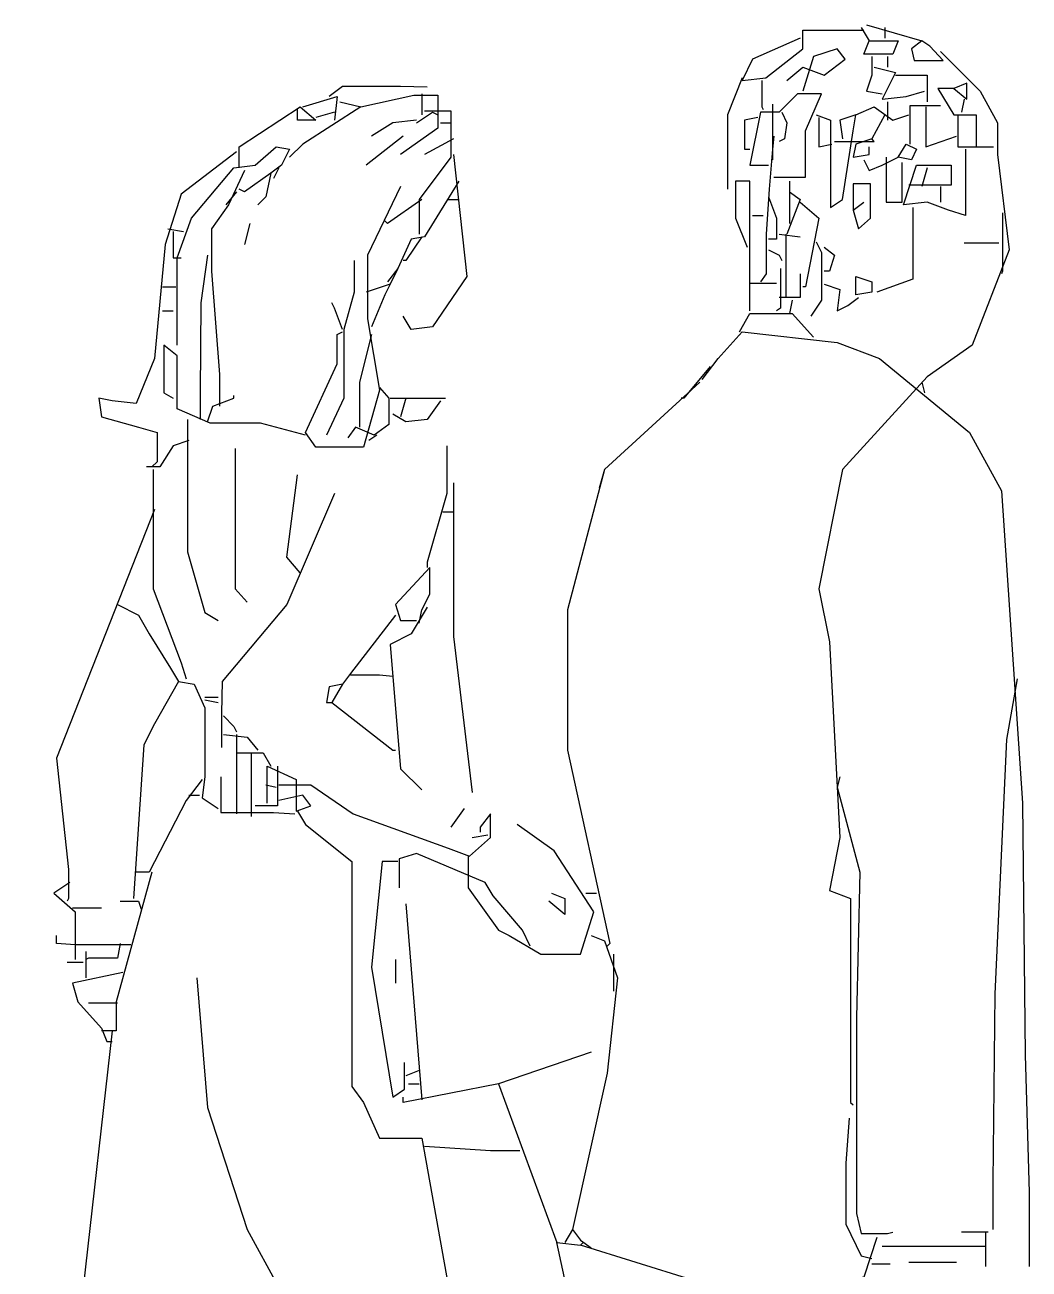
# Model space of a CAD drawing. Header units: millimetres. Extents: x 235.1 to 282.7, y 315.1 to 404.4.
# Drawn here: x 235.28 to 273.23, y 357.35 to 404.35 of the extents above; entities that cross this region are included whole.
import ezdxf

# ---------------------------------------------------------------- set-up
doc = ezdxf.new("R2010")
doc.units = ezdxf.units.MM
doc.layers.add('Standard', color=7, linetype='Continuous')

msp = doc.modelspace()

# ---------------------------------------------------------------- linework, layer by layer
at = {"layer": 'Standard', "linetype": 'Continuous'}
for points in [[(266.88, 404.253), (267.18, 403.753), (268.28, 403.753), (268.08, 403.253), (266.98, 403.253), (267.18, 403.753)], [(266.88, 404.253), (267.18, 403.753), (268.28, 403.753), (268.08, 403.253), (266.98, 403.253), (267.18, 403.753)], [(267.08, 404.353), (269.18, 403.753)], [(267.78, 404.253), (267.78, 403.853)], [(267.78, 404.253), (267.78, 403.853)], [(267.78, 404.253), (267.78, 403.853)], [(267.78, 404.253), (267.78, 403.853)], [(267.78, 404.253), (267.78, 403.853)], [(267.78, 404.253), (267.78, 403.853)], [(264.58, 403.853), (262.78, 403.053), (262.38, 402.253), (263.28, 402.353), (264.68, 403.453), (264.68, 404.153), (266.98, 404.153)], [(264.58, 403.853), (262.78, 403.053), (262.38, 402.253), (263.28, 402.353), (264.68, 403.453), (264.68, 404.153), (266.98, 404.153)], [(269.18, 403.753), (268.78, 403.453), (268.88, 403.003), (269.98, 403.003), (269.48, 403.553), (269.18, 403.753)], [(269.18, 403.753), (268.78, 403.453), (268.88, 403.003), (269.98, 403.003), (269.48, 403.553), (269.18, 403.753)], [(269.18, 403.753), (268.78, 403.453), (268.88, 403.003), (269.98, 403.003), (269.48, 403.553), (269.18, 403.753)], [(269.18, 403.753), (268.78, 403.453), (268.88, 403.003), (269.98, 403.003), (269.48, 403.553), (269.18, 403.753)], [(264.08, 402.253), (264.68, 402.753), (265.48, 402.453), (266.28, 403.053), (265.98, 403.453), (265.08, 403.153), (264.68, 401.853)], [(264.08, 402.253), (264.68, 402.753), (265.48, 402.453), (266.28, 403.053), (265.98, 403.453), (265.08, 403.153), (264.68, 401.853)], [(269.88, 403.353), (271.38, 401.853), (272.03, 400.653), (272.03, 399.453), (272.48, 395.853), (271.08, 392.253), (269.38, 391.053), (266.18, 387.553), (265.28, 383.053), (265.68, 381.053), (266.08, 373.653), (265.68, 371.653), (266.48, 371.353), (266.48, 368.053), (266.48, 363.653), (266.58, 363.553)], [(269.88, 403.353), (271.38, 401.853), (272.03, 400.653), (272.03, 399.453), (272.48, 395.853), (271.08, 392.253), (269.38, 391.053), (266.18, 387.553), (265.28, 383.053), (265.68, 381.053), (266.08, 373.653), (265.68, 371.653), (266.48, 371.353), (266.48, 368.053), (266.48, 363.653), (266.58, 363.553)], [(269.88, 403.353), (271.38, 401.853), (272.03, 400.653), (272.03, 399.453), (272.48, 395.853), (271.08, 392.253), (269.38, 391.053), (266.18, 387.553), (265.28, 383.053), (265.68, 381.053), (266.08, 373.653), (265.68, 371.653), (266.48, 371.353), (266.48, 368.053), (266.48, 363.653), (266.58, 363.553)], [(269.88, 403.353), (271.38, 401.853), (272.03, 400.653), (272.03, 399.453), (272.48, 395.853), (271.08, 392.253), (269.38, 391.053), (266.18, 387.553), (265.28, 383.053), (265.68, 381.053), (266.08, 373.653), (265.68, 371.653), (266.48, 371.353), (266.48, 368.053), (266.48, 363.653), (266.58, 363.553)], [(269.88, 403.353), (271.38, 401.853), (272.03, 400.653), (272.03, 399.453), (272.48, 395.853), (271.08, 392.253), (269.38, 391.053), (266.18, 387.553), (265.28, 383.053), (265.68, 381.053), (266.08, 373.653), (265.68, 371.653), (266.48, 371.353), (266.48, 368.053), (266.48, 363.653), (266.58, 363.553)], [(269.88, 403.353), (271.38, 401.853), (272.03, 400.653), (272.03, 399.453), (272.48, 395.853), (271.08, 392.253), (269.38, 391.053), (266.18, 387.553), (265.28, 383.053), (265.68, 381.053), (266.08, 373.653), (265.68, 371.653), (266.48, 371.353), (266.48, 368.053), (266.48, 363.653), (266.58, 363.553)], [(269.88, 403.353), (271.38, 401.853), (272.03, 400.653), (272.03, 399.453), (272.48, 395.853), (271.08, 392.253), (269.38, 391.053), (266.18, 387.553), (265.28, 383.053), (265.68, 381.053), (266.08, 373.653), (265.68, 371.653), (266.48, 371.353), (266.48, 368.053), (266.48, 363.653), (266.58, 363.553)], [(269.88, 403.353), (271.38, 401.853), (272.03, 400.653), (272.03, 399.453), (272.48, 395.853), (271.08, 392.253), (269.38, 391.053), (266.18, 387.553), (265.28, 383.053), (265.68, 381.053), (266.08, 373.653), (265.68, 371.653), (266.48, 371.353), (266.48, 368.053), (266.48, 363.653), (266.58, 363.553)], [(267.28, 403.153), (267.28, 402.453), (267.08, 401.853), (267.68, 401.753)], [(267.28, 403.153), (267.28, 402.453), (267.08, 401.853), (267.68, 401.753)], [(267.28, 403.153), (267.28, 402.453), (267.08, 401.853), (267.68, 401.753)], [(267.88, 403.153), (267.88, 402.753)], [(267.88, 403.153), (267.88, 402.753)], [(267.88, 403.153), (267.88, 402.753)], [(262.38, 402.353), (261.83, 400.953), (261.83, 398.153)], [(262.38, 402.353), (261.83, 400.953), (261.83, 398.153)], [(262.38, 402.353), (261.83, 400.953), (261.83, 398.153)], [(267.38, 402.753), (268.18, 402.553), (267.68, 401.553), (268.58, 401.653), (269.28, 401.853)], [(268.18, 402.453), (269.38, 402.453), (269.38, 401.453)], [(268.18, 402.453), (269.38, 402.453), (269.38, 401.453)], [(268.18, 402.453), (269.38, 402.453), (269.38, 401.453)], [(250.48, 402.003), (249.48, 402.028), (247.28, 402.028), (246.78, 401.653)], [(250.48, 402.003), (249.48, 402.028), (247.28, 402.028), (246.78, 401.653)], [(250.48, 402.003), (249.48, 402.028), (247.28, 402.028), (246.78, 401.653)], [(250.48, 402.003), (249.48, 402.028), (247.28, 402.028), (246.78, 401.653)], [(250.48, 402.003), (249.48, 402.028), (247.28, 402.028), (246.78, 401.653)], [(250.48, 402.003), (249.48, 402.028), (247.28, 402.028), (246.78, 401.653)], [(263.13, 402.253), (263.13, 401.253), (263.18, 401.153)], [(263.13, 402.253), (263.13, 401.253), (263.18, 401.153)], [(263.13, 402.253), (263.13, 401.253), (263.18, 401.153)], [(263.13, 402.253), (263.13, 401.253), (263.18, 401.153)], [(270.38, 401.953), (269.78, 401.953), (270.38, 400.953), (271.23, 400.953), (271.23, 399.753)], [(270.38, 401.953), (270.88, 401.553), (270.88, 402.153), (270.38, 401.953)], [(247.18, 401.453), (247.98, 401.253), (245.78, 399.853), (245.28, 399.353)], [(245.78, 401.253), (247.08, 401.653), (246.98, 400.753)], [(247.98, 401.253), (249.98, 401.703), (250.88, 401.703), (250.88, 400.453), (249.48, 399.453)], [(247.98, 401.253), (249.98, 401.703), (250.88, 401.703), (250.88, 400.453), (249.48, 399.453)], [(247.98, 401.253), (249.98, 401.703), (250.88, 401.703), (250.88, 400.453), (249.48, 399.453)], [(250.28, 401.753), (250.28, 400.953)], [(250.28, 401.753), (250.28, 400.953)], [(250.28, 401.753), (250.28, 400.953)], [(263.58, 398.603), (264.78, 398.603), (264.78, 400.353), (265.38, 401.753), (264.48, 401.753), (263.78, 401.053), (263.08, 401.053), (262.68, 399.053), (263.38, 399.053)], [(267.88, 401.453), (267.88, 400.753)], [(270.78, 401.553), (270.68, 401.053)], [(270.78, 401.553), (270.68, 401.053)], [(270.78, 401.553), (270.68, 401.053)], [(243.38, 398.953), (243.38, 399.753), (245.68, 401.253), (246.28, 400.753), (245.58, 400.753), (245.58, 401.153)], [(243.38, 398.953), (243.38, 399.753), (245.68, 401.253), (246.28, 400.753), (245.58, 400.753), (245.58, 401.153)], [(243.38, 398.953), (243.38, 399.753), (245.68, 401.253), (246.28, 400.753), (245.58, 400.753), (245.58, 401.153)], [(243.38, 398.953), (243.38, 399.753), (245.68, 401.253), (246.28, 400.753), (245.58, 400.753), (245.58, 401.153)], [(243.38, 398.953), (243.38, 399.753), (245.68, 401.253), (246.28, 400.753), (245.58, 400.753), (245.58, 401.153)], [(246.98, 401.053), (246.28, 400.853)], [(250.08, 400.653), (250.68, 401.053), (250.88, 400.953)], [(250.38, 401.103), (251.38, 401.103), (251.38, 399.353), (250.18, 397.753), (250.18, 396.453)], [(263.53, 401.353), (263.53, 399.253), (263.48, 399.253)], [(263.88, 401.053), (264.08, 400.653), (263.98, 400.053), (263.78, 399.953)], [(265.18, 400.953), (265.73, 400.753), (265.73, 397.453), (266.18, 397.753), (266.58, 400.353), (266.68, 400.953), (266.08, 400.753), (266.18, 400.053)], [(265.18, 400.953), (265.73, 400.753), (265.73, 397.453), (266.18, 397.753), (266.58, 400.353), (266.68, 400.953), (266.08, 400.753), (266.18, 400.053)], [(265.18, 400.953), (265.73, 400.753), (265.73, 397.453), (266.18, 397.753), (266.58, 400.353), (266.68, 400.953), (266.08, 400.753), (266.18, 400.053)], [(265.18, 400.953), (265.73, 400.753), (265.73, 397.453), (266.18, 397.753), (266.58, 400.353), (266.68, 400.953), (266.08, 400.753), (266.18, 400.053)], [(265.18, 400.953), (265.73, 400.753), (265.73, 397.453), (266.18, 397.753), (266.58, 400.353), (266.68, 400.953), (266.08, 400.753), (266.18, 400.053)], [(267.78, 400.953), (267.28, 400.053), (266.68, 399.853), (266.58, 399.353), (267.18, 399.453), (267.18, 399.753)], [(266.68, 400.953), (267.38, 401.253), (268.08, 400.753), (268.68, 400.953)], [(266.68, 400.953), (267.38, 401.253), (268.08, 400.753), (268.68, 400.953)], [(266.68, 400.953), (267.38, 401.253), (268.08, 400.753), (268.68, 400.953)], [(266.68, 400.953), (267.38, 401.253), (268.08, 400.753), (268.68, 400.953)], [(266.68, 400.953), (267.38, 401.253), (268.08, 400.753), (268.68, 400.953)], [(268.73, 399.853), (268.73, 401.303), (269.88, 401.303)], [(269.33, 401.253), (269.33, 399.753), (270.48, 400.153)], [(269.33, 401.253), (269.33, 399.753), (270.48, 400.153)], [(269.33, 401.253), (269.33, 399.753), (270.48, 400.153)], [(269.33, 401.253), (269.33, 399.753), (270.48, 400.153)], [(270.53, 400.953), (270.53, 399.753), (271.88, 399.753)], [(250.08, 400.753), (249.18, 400.653), (248.38, 400.153)], [(250.08, 400.753), (249.18, 400.653), (248.38, 400.153)], [(250.08, 400.753), (249.18, 400.653), (248.38, 400.153)], [(250.08, 400.753), (249.18, 400.653), (248.38, 400.153)], [(250.08, 400.753), (249.18, 400.653), (248.38, 400.153)], [(250.08, 400.753), (249.18, 400.653), (248.38, 400.153)], [(250.08, 400.753), (249.18, 400.653), (248.38, 400.153)], [(250.08, 400.753), (249.18, 400.653), (248.38, 400.153)], [(250.98, 400.653), (251.38, 400.653)], [(262.98, 400.853), (262.48, 400.753), (262.48, 399.653), (262.68, 399.653)], [(265.28, 400.853), (265.28, 399.753), (265.78, 399.853)], [(265.28, 400.853), (265.28, 399.753), (265.78, 399.853)], [(265.28, 400.853), (265.28, 399.753), (265.78, 399.853)], [(249.58, 400.153), (248.18, 399.053)], [(249.58, 400.153), (248.18, 399.053)], [(249.58, 400.153), (248.18, 399.053)], [(251.48, 400.053), (250.38, 399.453)], [(251.48, 400.053), (250.38, 399.453)], [(251.48, 400.053), (250.38, 399.453)], [(251.48, 400.053), (250.38, 399.453)], [(263.58, 400.153), (263.53, 399.653), (263.405, 398.153), (263.292, 396.453), (263.292, 394.953), (263.08, 394.653)], [(263.58, 400.153), (263.53, 399.653), (263.405, 398.153), (263.292, 396.453), (263.292, 394.953), (263.08, 394.653)], [(263.58, 400.153), (263.53, 399.653), (263.405, 398.153), (263.292, 396.453), (263.292, 394.953), (263.08, 394.653)], [(265.88, 399.953), (267.38, 399.953), (267.28, 400.053)], [(243.28, 399.553), (241.18, 397.953), (240.58, 396.053), (240.18, 391.753), (239.48, 390.053), (238.58, 390.153), (238.08, 390.253), (238.18, 389.553), (239.58, 389.153), (240.28, 388.953), (240.28, 387.853), (240.08, 387.653)], [(241.03, 392.253), (241.03, 395.553), (241.58, 397.053), (243.18, 398.953), (243.98, 399.053), (244.78, 399.753), (245.28, 399.653), (244.98, 399.053), (244.58, 398.753), (244.38, 397.853), (244.08, 397.553)], [(241.03, 392.253), (241.03, 395.553), (241.58, 397.053), (243.18, 398.953), (243.98, 399.053), (244.78, 399.753), (245.28, 399.653), (244.98, 399.053), (244.58, 398.753), (244.38, 397.853), (244.08, 397.553)], [(268.58, 399.853), (268.98, 399.653), (268.78, 399.253), (268.28, 399.353), (268.58, 399.853)], [(268.58, 399.853), (268.98, 399.653), (268.78, 399.253), (268.28, 399.353), (268.58, 399.853)], [(268.58, 399.853), (268.98, 399.653), (268.78, 399.253), (268.28, 399.353), (268.58, 399.853)], [(270.83, 399.653), (270.83, 397.153), (270.18, 397.353), (269.38, 397.653), (268.48, 397.553), (268.98, 399.053), (270.28, 399.053), (270.28, 398.303), (268.68, 398.303)], [(270.83, 399.653), (270.83, 397.153), (270.18, 397.353), (269.38, 397.653), (268.48, 397.553), (268.98, 399.053), (270.28, 399.053), (270.28, 398.303), (268.68, 398.303)], [(270.83, 399.653), (270.83, 397.153), (270.18, 397.353), (269.38, 397.653), (268.48, 397.553), (268.98, 399.053), (270.28, 399.053), (270.28, 398.303), (268.68, 398.303)], [(270.83, 399.653), (270.83, 397.153), (270.18, 397.353), (269.38, 397.653), (268.48, 397.553), (268.98, 399.053), (270.28, 399.053), (270.28, 398.303), (268.68, 398.303)], [(251.48, 399.453), (251.98, 394.853), (250.68, 392.953), (249.88, 392.853), (249.58, 393.353)], [(266.98, 399.253), (267.18, 398.853), (267.68, 399.053), (268.28, 399.353)], [(266.98, 399.253), (267.18, 398.853), (267.68, 399.053), (268.28, 399.353)], [(266.98, 399.253), (267.18, 398.853), (267.68, 399.053), (268.28, 399.353)], [(266.98, 399.253), (267.18, 398.853), (267.68, 399.053), (268.28, 399.353)], [(266.98, 399.253), (267.18, 398.853), (267.68, 399.053), (268.28, 399.353)], [(266.98, 399.253), (267.18, 398.853), (267.68, 399.053), (268.28, 399.353)], [(266.98, 399.253), (267.18, 398.853), (267.68, 399.053), (268.28, 399.353)], [(266.98, 399.253), (267.18, 398.853), (267.68, 399.053), (268.28, 399.353)], [(267.83, 399.353), (267.83, 397.653), (268.43, 397.653), (268.43, 399.153)], [(243.58, 398.853), (242.98, 397.553), (242.33, 396.653), (242.33, 395.053), (242.63, 391.153), (242.63, 389.953)], [(243.58, 398.853), (242.98, 397.553), (242.33, 396.653), (242.33, 395.053), (242.63, 391.153), (242.63, 389.953)], [(244.58, 398.753), (243.58, 398.053), (243.38, 398.153)], [(244.58, 398.753), (243.58, 398.053), (243.38, 398.153)], [(244.58, 398.753), (243.58, 398.053), (243.38, 398.153)], [(244.58, 398.753), (243.58, 398.053), (243.38, 398.153)], [(244.58, 398.753), (243.58, 398.053), (243.38, 398.153)], [(244.88, 398.953), (244.68, 398.553)], [(244.88, 398.953), (244.68, 398.553)], [(269.38, 398.953), (269.18, 398.253)], [(249.48, 398.253), (248.23, 395.653), (248.23, 393.253), (248.68, 390.553), (248.08, 388.403), (246.28, 388.403), (245.88, 388.953), (247.08, 391.553), (247.08, 392.653), (247.28, 392.753)], [(249.48, 398.253), (248.23, 395.653), (248.23, 393.253), (248.68, 390.553), (248.08, 388.403), (246.28, 388.403), (245.88, 388.953), (247.08, 391.553), (247.08, 392.653), (247.28, 392.753)], [(251.68, 398.453), (250.38, 396.353), (249.88, 396.253), (249.38, 395.153), (248.98, 394.653)], [(262.68, 393.553), (262.68, 395.953), (262.68, 398.453), (262.13, 398.453), (262.13, 397.053), (262.58, 395.953)], [(264.18, 398.453), (264.18, 396.853)], [(264.18, 398.453), (264.18, 396.853)], [(264.18, 398.453), (264.18, 396.853)], [(264.18, 398.453), (264.18, 396.853)], [(266.58, 397.353), (266.78, 396.653), (267.23, 397.053), (267.23, 398.353), (266.58, 398.353), (266.58, 397.353), (266.98, 397.653)], [(266.58, 397.353), (266.78, 396.653), (267.23, 397.053), (267.23, 398.353), (266.58, 398.353), (266.58, 397.353), (266.98, 397.653)], [(266.58, 397.353), (266.78, 396.653), (267.23, 397.053), (267.23, 398.353), (266.58, 398.353), (266.58, 397.353), (266.98, 397.653)], [(266.58, 397.353), (266.78, 396.653), (267.23, 397.053), (267.23, 398.353), (266.58, 398.353), (266.58, 397.353), (266.98, 397.653)], [(269.88, 398.253), (269.88, 397.653)], [(269.88, 398.253), (269.88, 397.653)], [(243.28, 398.053), (242.88, 397.553)], [(243.28, 398.053), (242.88, 397.553)], [(243.28, 398.053), (242.88, 397.553)], [(243.28, 398.053), (242.88, 397.553)], [(243.28, 398.053), (242.88, 397.553)], [(243.28, 398.053), (242.88, 397.553)], [(243.28, 398.053), (242.88, 397.553)], [(243.28, 398.053), (242.88, 397.553)], [(243.28, 398.053), (242.88, 397.553)], [(243.28, 398.053), (242.88, 397.553)], [(243.28, 398.053), (242.88, 397.553)], [(243.28, 398.053), (242.88, 397.553)], [(243.28, 398.053), (242.88, 397.553)], [(243.28, 398.053), (242.88, 397.553)], [(243.28, 398.053), (242.88, 397.553)], [(243.28, 398.053), (242.88, 397.553)], [(250.28, 397.753), (248.98, 396.853), (248.88, 396.953)], [(250.28, 397.753), (248.98, 396.853), (248.88, 396.953)], [(251.28, 397.753), (251.68, 397.753)], [(251.28, 397.753), (251.68, 397.753)], [(263.38, 397.853), (263.68, 397.053), (263.68, 396.253), (263.38, 396.253)], [(263.38, 397.853), (263.68, 397.053), (263.68, 396.253), (263.38, 396.253)], [(263.38, 397.853), (263.68, 397.053), (263.68, 396.253), (263.38, 396.253)], [(263.38, 397.853), (263.68, 397.053), (263.68, 396.253), (263.38, 396.253)], [(264.18, 398.053), (264.58, 397.753), (264.08, 396.453)], [(264.18, 398.053), (264.58, 397.753), (264.08, 396.453)], [(264.18, 398.053), (264.58, 397.753), (264.08, 396.453)], [(264.18, 398.053), (264.58, 397.753), (264.08, 396.453)], [(264.18, 398.053), (264.58, 397.753), (264.08, 396.453)], [(264.58, 397.653), (265.28, 397.053), (264.78, 394.453), (264.68, 394.453)], [(264.58, 397.653), (265.28, 397.053), (264.78, 394.453), (264.68, 394.453)], [(262.78, 397.153), (263.18, 397.153)], [(268.83, 397.453), (268.83, 394.753), (267.48, 394.253)], [(268.83, 397.453), (268.83, 394.753), (267.48, 394.253)], [(272.23, 397.253), (272.23, 395.053), (272.18, 394.953)], [(272.23, 397.253), (272.23, 395.053), (272.18, 394.953)], [(272.23, 397.253), (272.23, 395.053), (272.18, 394.953)], [(272.23, 397.253), (272.23, 395.053), (272.18, 394.953)], [(272.23, 397.253), (272.23, 395.053), (272.18, 394.953)], [(272.23, 397.253), (272.23, 395.053), (272.18, 394.953)], [(272.23, 397.253), (272.23, 395.053), (272.18, 394.953)], [(243.78, 396.853), (243.58, 396.053)], [(243.78, 396.853), (243.58, 396.053)], [(243.78, 396.853), (243.58, 396.053)], [(243.78, 396.853), (243.58, 396.053)], [(243.78, 396.853), (243.58, 396.053)], [(243.78, 396.853), (243.58, 396.053)], [(243.78, 396.853), (243.58, 396.053)], [(240.68, 396.653), (241.28, 396.553)], [(240.88, 396.553), (240.88, 395.553), (241.18, 395.553)], [(240.88, 396.553), (240.88, 395.553), (241.18, 395.553)], [(240.88, 396.553), (240.88, 395.553), (241.18, 395.553)], [(240.88, 396.553), (240.88, 395.553), (241.18, 395.553)], [(240.88, 396.553), (240.88, 395.553), (241.18, 395.553)], [(240.88, 396.553), (240.88, 395.553), (241.18, 395.553)], [(250.28, 396.353), (249.68, 395.453), (249.58, 395.453)], [(250.28, 396.353), (249.68, 395.453), (249.58, 395.453)], [(250.28, 396.353), (249.68, 395.453), (249.58, 395.453)], [(250.28, 396.353), (249.68, 395.453), (249.58, 395.453)], [(263.78, 396.453), (264.58, 396.353)], [(263.78, 396.453), (264.58, 396.353)], [(264.03, 396.453), (264.03, 394.053)], [(264.03, 396.453), (264.03, 394.053)], [(264.03, 396.453), (264.03, 394.053)], [(263.38, 395.853), (263.78, 395.653), (263.88, 395.453)], [(263.38, 395.853), (263.78, 395.653), (263.88, 395.453)], [(263.38, 395.853), (263.78, 395.653), (263.88, 395.453)], [(263.38, 395.853), (263.78, 395.653), (263.88, 395.453)], [(263.38, 395.853), (263.78, 395.653), (263.88, 395.453)], [(263.38, 395.853), (263.78, 395.653), (263.88, 395.453)], [(263.38, 395.853), (263.78, 395.653), (263.88, 395.453)], [(265.18, 396.153), (265.38, 395.753), (265.38, 393.953), (264.98, 393.353)], [(265.18, 396.153), (265.38, 395.753), (265.38, 393.953), (264.98, 393.353)], [(265.48, 395.953), (265.88, 395.653), (265.68, 395.053), (265.48, 395.053)], [(265.48, 395.953), (265.88, 395.653), (265.68, 395.053), (265.48, 395.053)], [(272.08, 396.103), (270.78, 396.103)], [(272.08, 396.103), (270.78, 396.103)], [(272.08, 396.103), (270.78, 396.103)], [(242.18, 395.653), (241.93, 393.853), (241.905, 390.453), (241.905, 389.453)], [(247.73, 395.453), (247.73, 394.253), (247.33, 392.853), (247.33, 390.253), (246.68, 388.853)], [(247.73, 395.453), (247.73, 394.253), (247.33, 392.853), (247.33, 390.253), (246.68, 388.853)], [(247.73, 395.453), (247.73, 394.253), (247.33, 392.853), (247.33, 390.253), (246.68, 388.853)], [(247.73, 395.453), (247.73, 394.253), (247.33, 392.853), (247.33, 390.253), (246.68, 388.853)], [(247.73, 395.453), (247.73, 394.253), (247.33, 392.853), (247.33, 390.253), (246.68, 388.853)], [(247.73, 395.453), (247.73, 394.253), (247.33, 392.853), (247.33, 390.253), (246.68, 388.853)], [(247.73, 395.453), (247.73, 394.253), (247.33, 392.853), (247.33, 390.253), (246.68, 388.853)], [(249.38, 395.153), (249.08, 394.553), (248.18, 394.253)], [(249.38, 395.153), (249.08, 394.553), (248.18, 394.253)], [(249.38, 395.153), (249.08, 394.553), (248.18, 394.253)], [(249.38, 395.153), (249.08, 394.553), (248.18, 394.253)], [(263.83, 395.153), (263.83, 393.653), (263.68, 393.553)], [(263.83, 395.153), (263.83, 393.653), (263.68, 393.553)], [(263.83, 395.153), (263.83, 393.653), (263.68, 393.553)], [(263.83, 395.153), (263.83, 393.653), (263.68, 393.553)], [(263.83, 395.153), (263.83, 393.653), (263.68, 393.553)], [(263.83, 395.153), (263.83, 393.653), (263.68, 393.553)], [(264.58, 394.953), (264.58, 394.053), (263.78, 394.053)], [(264.58, 394.953), (264.58, 394.053), (263.78, 394.053)], [(267.28, 394.253), (266.68, 394.153), (266.68, 394.853), (267.28, 394.653), (267.28, 394.253)], [(240.48, 394.453), (240.98, 394.453)], [(249.08, 394.553), (248.88, 394.153), (248.38, 392.953)], [(262.68, 394.603), (263.68, 394.603)], [(265.48, 394.553), (266.08, 394.353), (265.98, 393.553), (266.38, 393.753), (266.78, 394.053)], [(265.48, 394.553), (266.08, 394.353), (265.98, 393.553), (266.38, 393.753), (266.78, 394.053)], [(265.48, 394.553), (266.08, 394.353), (265.98, 393.553), (266.38, 393.753), (266.78, 394.053)], [(265.48, 394.553), (266.08, 394.353), (265.98, 393.553), (266.38, 393.753), (266.78, 394.053)], [(265.48, 394.553), (266.08, 394.353), (265.98, 393.553), (266.38, 393.753), (266.78, 394.053)], [(265.48, 394.553), (266.08, 394.353), (265.98, 393.553), (266.38, 393.753), (266.78, 394.053)], [(265.48, 394.553), (266.08, 394.353), (265.98, 393.553), (266.38, 393.753), (266.78, 394.053)], [(265.48, 394.553), (266.08, 394.353), (265.98, 393.553), (266.38, 393.753), (266.78, 394.053)], [(264.28, 393.953), (264.18, 393.453)], [(264.28, 393.953), (264.18, 393.453)], [(240.48, 393.553), (240.88, 393.553)], [(240.48, 393.553), (240.88, 393.553)], [(247.28, 392.853), (246.98, 393.653), (246.88, 393.853)], [(262.28, 392.753), (262.68, 393.453), (264.28, 393.453), (265.08, 392.553)], [(262.28, 392.753), (262.68, 393.453), (264.28, 393.453), (265.08, 392.553)], [(262.28, 392.753), (262.68, 393.453), (264.28, 393.453), (265.08, 392.553)], [(248.38, 392.653), (247.93, 390.853), (247.93, 389.153)], [(248.38, 392.653), (247.93, 390.853), (247.93, 389.153)], [(248.38, 392.653), (247.93, 390.853), (247.93, 389.153)], [(260.88, 390.953), (261.48, 391.753), (262.38, 392.753), (265.98, 392.353), (267.58, 391.753), (270.98, 388.953), (272.18, 386.753), (272.98, 374.953), (273.08, 365.453), (273.23, 360.253), (273.23, 357.453)], [(245.88, 388.853), (244.18, 389.303), (242.28, 389.303), (241.03, 389.853), (241.03, 391.853), (240.53, 392.253), (240.53, 390.453), (240.88, 390.253)], [(261.18, 391.453), (260.18, 390.253), (260.08, 390.253)], [(261.18, 391.453), (260.18, 390.253), (260.08, 390.253)], [(261.18, 391.453), (260.18, 390.253), (260.08, 390.253)], [(261.18, 391.453), (260.18, 390.253), (260.08, 390.253)], [(261.18, 391.453), (260.18, 390.253), (260.08, 390.253)], [(261.18, 391.453), (260.18, 390.253), (260.08, 390.253)], [(261.18, 391.453), (260.18, 390.253), (260.08, 390.253)], [(261.18, 391.453), (260.18, 390.253), (260.08, 390.253)], [(261.18, 391.453), (260.18, 390.253), (260.08, 390.253)], [(261.18, 391.453), (260.18, 390.253), (260.08, 390.253)], [(248.68, 390.653), (249.03, 390.253), (249.03, 389.253), (248.48, 388.853), (247.78, 389.153), (247.48, 388.753)], [(248.68, 390.653), (249.03, 390.253), (249.03, 389.253), (248.48, 388.853), (247.78, 389.153), (247.48, 388.753)], [(248.68, 390.653), (249.03, 390.253), (249.03, 389.253), (248.48, 388.853), (247.78, 389.153), (247.48, 388.753)], [(248.68, 390.653), (249.03, 390.253), (249.03, 389.253), (248.48, 388.853), (247.78, 389.153), (247.48, 388.753)], [(248.68, 390.653), (249.03, 390.253), (249.03, 389.253), (248.48, 388.853), (247.78, 389.153), (247.48, 388.753)], [(248.68, 390.653), (249.03, 390.253), (249.03, 389.253), (248.48, 388.853), (247.78, 389.153), (247.48, 388.753)], [(248.68, 390.653), (249.03, 390.253), (249.03, 389.253), (248.48, 388.853), (247.78, 389.153), (247.48, 388.753)], [(260.78, 390.853), (257.18, 387.553), (255.78, 382.253), (255.78, 376.953), (257.38, 369.653), (257.28, 369.553)], [(269.18, 390.853), (269.28, 390.453)], [(242.18, 389.353), (242.38, 389.953), (243.18, 390.253), (243.18, 390.353)], [(242.18, 389.353), (242.38, 389.953), (243.18, 390.253), (243.18, 390.353)], [(249.08, 390.253), (251.18, 390.253)], [(250.98, 390.153), (250.48, 389.453), (249.68, 389.353), (249.18, 389.653)], [(250.98, 390.153), (250.48, 389.453), (249.68, 389.353), (249.18, 389.653)], [(250.98, 390.153), (250.48, 389.453), (249.68, 389.353), (249.18, 389.653)], [(250.98, 390.153), (250.48, 389.453), (249.68, 389.353), (249.18, 389.653)], [(250.98, 390.153), (250.48, 389.453), (249.68, 389.353), (249.18, 389.653)], [(250.98, 390.153), (250.48, 389.453), (249.68, 389.353), (249.18, 389.653)], [(250.98, 390.153), (250.48, 389.453), (249.68, 389.353), (249.18, 389.653)], [(250.98, 390.153), (250.48, 389.453), (249.68, 389.353), (249.18, 389.653)], [(249.68, 390.253), (249.48, 389.553)], [(249.68, 390.253), (249.48, 389.553)], [(249.68, 390.253), (249.48, 389.553)], [(241.43, 389.453), (241.43, 384.453), (242.08, 382.153), (242.58, 381.853)], [(248.58, 388.853), (248.28, 388.653)], [(248.58, 388.853), (248.28, 388.653)], [(248.58, 388.853), (248.28, 388.653)], [(241.48, 388.653), (240.88, 388.453), (240.38, 387.653), (239.88, 387.653)], [(241.48, 388.653), (240.88, 388.453), (240.38, 387.653), (239.88, 387.653)], [(241.48, 388.653), (240.88, 388.453), (240.38, 387.653), (239.88, 387.653)], [(241.48, 388.653), (240.88, 388.453), (240.38, 387.653), (239.88, 387.653)], [(243.23, 388.353), (243.23, 383.053), (243.68, 382.553)], [(243.23, 388.353), (243.23, 383.053), (243.68, 382.553)], [(243.23, 388.353), (243.23, 383.053), (243.68, 382.553)], [(243.23, 388.353), (243.23, 383.053), (243.68, 382.553)], [(251.23, 388.453), (251.23, 386.653), (250.48, 384.053), (250.48, 383.853)], [(240.13, 387.553), (240.13, 383.053), (241.18, 380.253), (241.38, 379.653)], [(240.13, 387.553), (240.13, 383.053), (241.18, 380.253), (241.38, 379.653)], [(245.68, 383.653), (245.18, 384.253), (245.58, 387.353)], [(257.18, 387.553), (256.98, 386.853)], [(257.18, 387.553), (256.98, 386.853)], [(251.48, 387.053), (251.48, 381.253), (252.18, 375.353)], [(251.48, 387.053), (251.48, 381.253), (252.18, 375.353)], [(251.48, 387.053), (251.48, 381.253), (252.18, 375.353)], [(246.98, 386.653), (245.18, 382.453), (242.73, 379.553), (242.705, 378.353), (242.705, 377.053)], [(246.98, 386.653), (245.18, 382.453), (242.73, 379.553), (242.705, 378.353), (242.705, 377.053)], [(246.98, 386.653), (245.18, 382.453), (242.73, 379.553), (242.705, 378.353), (242.705, 377.053)], [(246.98, 386.653), (245.18, 382.453), (242.73, 379.553), (242.705, 378.353), (242.705, 377.053)], [(240.18, 386.053), (236.48, 376.653), (236.93, 372.453), (236.93, 371.353), (236.88, 371.253)], [(240.18, 386.053), (236.48, 376.653), (236.93, 372.453), (236.93, 371.353), (236.88, 371.253)], [(251.08, 385.953), (251.48, 385.953)], [(251.08, 385.953), (251.48, 385.953)], [(251.08, 385.953), (251.48, 385.953)], [(250.18, 381.753), (250.28, 382.253), (250.58, 382.853), (250.58, 383.853), (249.28, 382.453), (249.48, 381.853), (250.08, 381.853)], [(238.78, 382.453), (239.58, 382.053), (239.98, 381.353), (240.78, 380.053), (241.08, 379.553), (241.68, 379.453), (242.08, 378.553), (242.08, 375.953), (241.98, 375.153), (242.58, 374.753)], [(238.78, 382.453), (239.58, 382.053), (239.98, 381.353), (240.78, 380.053), (241.08, 379.553), (241.68, 379.453), (242.08, 378.553), (242.08, 375.953), (241.98, 375.153), (242.58, 374.753)], [(238.78, 382.453), (239.58, 382.053), (239.98, 381.353), (240.78, 380.053), (241.08, 379.553), (241.68, 379.453), (242.08, 378.553), (242.08, 375.953), (241.98, 375.153), (242.58, 374.753)], [(250.48, 382.353), (249.88, 381.353), (249.08, 380.953), (249.48, 376.253), (250.28, 375.453)], [(250.48, 382.353), (249.88, 381.353), (249.08, 380.953), (249.48, 376.253), (250.28, 375.453)], [(249.28, 382.053), (247.58, 379.853), (247.28, 379.453), (246.78, 379.353), (246.68, 378.753), (246.88, 378.753)], [(247.58, 379.803), (248.68, 379.803), (249.18, 379.753)], [(247.58, 379.803), (248.68, 379.803), (249.18, 379.753)], [(247.58, 379.803), (248.68, 379.803), (249.18, 379.753)], [(247.58, 379.803), (248.68, 379.803), (249.18, 379.753)], [(241.08, 379.553), (240.18, 377.953), (239.78, 377.153), (239.38, 371.353)], [(241.08, 379.553), (240.18, 377.953), (239.78, 377.153), (239.38, 371.353)], [(241.08, 379.553), (240.18, 377.953), (239.78, 377.153), (239.38, 371.353)], [(241.08, 379.553), (240.18, 377.953), (239.78, 377.153), (239.38, 371.353)], [(241.08, 379.553), (240.18, 377.953), (239.78, 377.153), (239.38, 371.353)], [(241.08, 379.553), (240.18, 377.953), (239.78, 377.153), (239.38, 371.353)], [(241.08, 379.553), (240.18, 377.953), (239.78, 377.153), (239.38, 371.353)], [(241.08, 379.553), (240.18, 377.953), (239.78, 377.153), (239.38, 371.353)], [(241.08, 379.553), (240.18, 377.953), (239.78, 377.153), (239.38, 371.353)], [(247.28, 379.453), (246.88, 378.753), (249.18, 376.953), (249.28, 376.953)], [(247.28, 379.453), (246.88, 378.753), (249.18, 376.953), (249.28, 376.953)], [(272.78, 379.653), (272.38, 377.353), (271.93, 367.753), (271.855, 360.653), (271.855, 358.853)], [(272.78, 379.653), (272.38, 377.353), (271.93, 367.753), (271.855, 360.653), (271.855, 358.853)], [(272.78, 379.653), (272.38, 377.353), (271.93, 367.753), (271.855, 360.653), (271.855, 358.853)], [(272.78, 379.653), (272.38, 377.353), (271.93, 367.753), (271.855, 360.653), (271.855, 358.853)], [(272.78, 379.653), (272.38, 377.353), (271.93, 367.753), (271.855, 360.653), (271.855, 358.853)], [(242.08, 378.953), (242.58, 378.953)], [(242.08, 378.953), (242.58, 378.953)], [(242.08, 378.853), (242.58, 378.753)], [(242.08, 378.853), (242.58, 378.753)], [(242.78, 378.253), (243.18, 377.853), (243.28, 377.653)], [(242.78, 378.253), (243.18, 377.853), (243.28, 377.653)], [(242.78, 378.253), (243.18, 377.853), (243.28, 377.653)], [(242.78, 378.253), (243.18, 377.853), (243.28, 377.653)], [(242.78, 377.553), (243.68, 377.453), (244.08, 376.953)], [(242.78, 377.553), (243.68, 377.453), (244.08, 376.953)], [(243.28, 377.553), (243.28, 374.553)], [(243.28, 376.853), (244.28, 376.853), (244.58, 376.353)], [(243.83, 376.853), (243.83, 374.453)], [(244.83, 376.353), (244.83, 374.853), (243.98, 374.853)], [(244.83, 376.353), (244.83, 374.853), (243.98, 374.853)], [(244.43, 374.953), (244.43, 376.353), (245.53, 375.853), (245.53, 374.653), (246.08, 374.853), (245.78, 375.253), (244.88, 375.053)], [(244.43, 374.953), (244.43, 376.353), (245.53, 375.853), (245.53, 374.653), (246.08, 374.853), (245.78, 375.253), (244.88, 375.053)], [(244.43, 374.953), (244.43, 376.353), (245.53, 375.853), (245.53, 374.653), (246.08, 374.853), (245.78, 375.253), (244.88, 375.053)], [(241.98, 375.853), (241.38, 375.053), (239.98, 372.353), (239.48, 372.353)], [(242.68, 375.953), (242.68, 374.603), (244.68, 374.603), (245.48, 374.553)], [(242.68, 375.953), (242.68, 374.603), (244.68, 374.603), (245.48, 374.553)], [(244.38, 375.653), (244.78, 375.553)], [(244.88, 375.653), (246.08, 375.653), (247.68, 374.553), (251.28, 373.253), (252.08, 372.953), (252.88, 373.653), (252.88, 374.553), (252.48, 374.053), (252.48, 373.853)], [(244.88, 375.653), (246.08, 375.653), (247.68, 374.553), (251.28, 373.253), (252.08, 372.953), (252.88, 373.653), (252.88, 374.553), (252.48, 374.053), (252.48, 373.853)], [(244.88, 375.653), (246.08, 375.653), (247.68, 374.553), (251.28, 373.253), (252.08, 372.953), (252.88, 373.653), (252.88, 374.553), (252.48, 374.053), (252.48, 373.853)], [(244.88, 375.653), (246.08, 375.653), (247.68, 374.553), (251.28, 373.253), (252.08, 372.953), (252.88, 373.653), (252.88, 374.553), (252.48, 374.053), (252.48, 373.853)], [(244.88, 375.653), (246.08, 375.653), (247.68, 374.553), (251.28, 373.253), (252.08, 372.953), (252.88, 373.653), (252.88, 374.553), (252.48, 374.053), (252.48, 373.853)], [(266.08, 375.953), (265.98, 375.553), (266.83, 372.353), (266.705, 366.853), (266.705, 359.453), (266.88, 358.703), (267.88, 358.703), (268.08, 358.753)], [(241.48, 375.253), (241.88, 375.253)], [(245.58, 374.653), (245.88, 374.153), (247.63, 372.753), (247.63, 364.253), (248.08, 363.653), (248.68, 362.303), (250.28, 362.303), (251.28, 356.753)], [(245.58, 374.653), (245.88, 374.153), (247.63, 372.753), (247.63, 364.253), (248.08, 363.653), (248.68, 362.303), (250.28, 362.303), (251.28, 356.753)], [(245.58, 374.653), (245.88, 374.153), (247.63, 372.753), (247.63, 364.253), (248.08, 363.653), (248.68, 362.303), (250.28, 362.303), (251.28, 356.753)], [(251.88, 374.753), (251.38, 374.053)], [(251.88, 374.753), (251.38, 374.053)], [(251.88, 374.753), (251.38, 374.053)], [(252.03, 372.953), (252.03, 371.753), (253.18, 370.153), (253.58, 369.953), (254.78, 369.253), (256.28, 369.253), (256.78, 370.853), (255.28, 373.153), (253.88, 374.153)], [(252.18, 373.653), (252.78, 373.753)], [(252.18, 373.653), (252.78, 373.753)], [(252.18, 373.653), (252.78, 373.753)], [(249.38, 372.753), (248.78, 372.753), (248.38, 368.753), (249.18, 363.853), (249.63, 364.153), (249.63, 365.153)], [(249.38, 372.753), (248.78, 372.753), (248.38, 368.753), (249.18, 363.853), (249.63, 364.153), (249.63, 365.153)], [(249.38, 372.753), (248.78, 372.753), (248.38, 368.753), (249.18, 363.853), (249.63, 364.153), (249.63, 365.153)], [(249.38, 372.753), (248.78, 372.753), (248.38, 368.753), (249.18, 363.853), (249.63, 364.153), (249.63, 365.153)], [(249.38, 372.753), (248.78, 372.753), (248.38, 368.753), (249.18, 363.853), (249.63, 364.153), (249.63, 365.153)], [(249.38, 372.753), (248.78, 372.753), (248.38, 368.753), (249.18, 363.853), (249.63, 364.153), (249.63, 365.153)], [(249.38, 372.753), (248.78, 372.753), (248.38, 368.753), (249.18, 363.853), (249.63, 364.153), (249.63, 365.153)], [(249.38, 372.753), (248.78, 372.753), (248.38, 368.753), (249.18, 363.853), (249.63, 364.153), (249.63, 365.153)], [(249.38, 372.753), (248.78, 372.753), (248.38, 368.753), (249.18, 363.853), (249.63, 364.153), (249.63, 365.153)], [(249.38, 372.753), (248.78, 372.753), (248.38, 368.753), (249.18, 363.853), (249.63, 364.153), (249.63, 365.153)], [(249.38, 372.753), (248.78, 372.753), (248.38, 368.753), (249.18, 363.853), (249.63, 364.153), (249.63, 365.153)], [(249.38, 372.753), (248.78, 372.753), (248.38, 368.753), (249.18, 363.853), (249.63, 364.153), (249.63, 365.153)], [(254.38, 369.553), (254.08, 370.153), (252.98, 371.453), (252.68, 371.953), (250.08, 373.053), (249.43, 372.853), (249.43, 371.753)], [(240.08, 372.353), (238.73, 367.453), (238.73, 366.353), (238.18, 366.353)], [(240.08, 372.353), (238.73, 367.453), (238.73, 366.353), (238.18, 366.353)], [(240.08, 372.353), (238.73, 367.453), (238.73, 366.353), (238.18, 366.353)], [(240.08, 372.353), (238.73, 367.453), (238.73, 366.353), (238.18, 366.353)], [(240.08, 372.353), (238.73, 367.453), (238.73, 366.353), (238.18, 366.353)], [(240.08, 372.353), (238.73, 367.453), (238.73, 366.353), (238.18, 366.353)], [(240.08, 372.353), (238.73, 367.453), (238.73, 366.353), (238.18, 366.353)], [(236.98, 371.953), (236.38, 371.553), (237.18, 370.853), (237.18, 369.053)], [(236.98, 371.953), (236.38, 371.553), (237.18, 370.853), (237.18, 369.053)], [(236.98, 371.953), (236.38, 371.553), (237.18, 370.853), (237.18, 369.053)], [(236.98, 371.953), (236.38, 371.553), (237.18, 370.853), (237.18, 369.053)], [(236.98, 371.953), (236.38, 371.553), (237.18, 370.853), (237.18, 369.053)], [(255.18, 371.553), (255.68, 371.353), (255.68, 370.753), (255.08, 371.253)], [(255.18, 371.553), (255.68, 371.353), (255.68, 370.753), (255.08, 371.253)], [(255.18, 371.553), (255.68, 371.353), (255.68, 370.753), (255.08, 371.253)], [(255.18, 371.553), (255.68, 371.353), (255.68, 370.753), (255.08, 371.253)], [(255.18, 371.553), (255.68, 371.353), (255.68, 370.753), (255.08, 371.253)], [(255.18, 371.553), (255.68, 371.353), (255.68, 370.753), (255.08, 371.253)], [(256.48, 371.553), (256.88, 371.553)], [(256.48, 371.553), (256.88, 371.553)], [(237.08, 371.003), (238.18, 371.003)], [(237.08, 371.003), (238.18, 371.003)], [(238.88, 371.253), (239.58, 371.253), (239.68, 370.953)], [(238.88, 371.253), (239.58, 371.253), (239.68, 370.953)], [(238.88, 371.253), (239.58, 371.253), (239.68, 370.953)], [(238.88, 371.253), (239.58, 371.253), (239.68, 370.953)], [(249.68, 371.153), (250.28, 363.753)], [(239.28, 369.603), (237.18, 369.603), (236.48, 369.653), (236.48, 369.953)], [(256.68, 369.953), (257.18, 369.753), (257.68, 368.353), (257.28, 364.753), (255.98, 358.853), (256.28, 358.453), (256.68, 358.153)], [(256.68, 369.953), (257.18, 369.753), (257.68, 368.353), (257.28, 364.753), (255.98, 358.853), (256.28, 358.453), (256.68, 358.153)], [(256.68, 369.953), (257.18, 369.753), (257.68, 368.353), (257.28, 364.753), (255.98, 358.853), (256.28, 358.453), (256.68, 358.153)], [(238.88, 369.653), (238.78, 369.103), (237.68, 369.103), (237.58, 369.053)], [(238.88, 369.653), (238.78, 369.103), (237.68, 369.103), (237.58, 369.053)], [(238.88, 369.653), (238.78, 369.103), (237.68, 369.103), (237.58, 369.053)], [(238.88, 369.653), (238.78, 369.103), (237.68, 369.103), (237.58, 369.053)], [(238.88, 369.653), (238.78, 369.103), (237.68, 369.103), (237.58, 369.053)], [(236.88, 368.953), (237.48, 368.953)], [(236.88, 368.953), (237.48, 368.953)], [(236.88, 368.953), (237.48, 368.953)], [(236.88, 368.953), (237.48, 368.953)], [(237.58, 369.353), (237.58, 368.353)], [(237.58, 369.353), (237.58, 368.353)], [(237.58, 369.353), (237.58, 368.353)], [(237.58, 369.353), (237.58, 368.353)], [(249.28, 369.053), (249.28, 368.153)], [(249.28, 369.053), (249.28, 368.153)], [(249.28, 369.053), (249.28, 368.153)], [(257.53, 369.253), (257.53, 367.853)], [(257.53, 369.253), (257.53, 367.853)], [(257.53, 369.253), (257.53, 367.853)], [(257.53, 369.253), (257.53, 367.853)], [(257.53, 369.253), (257.53, 367.853)], [(257.53, 369.253), (257.53, 367.853)], [(257.53, 369.253), (257.53, 367.853)], [(257.53, 369.253), (257.53, 367.853)], [(257.53, 369.253), (257.53, 367.853)], [(257.53, 369.253), (257.53, 367.853)], [(238.98, 368.553), (237.08, 368.153), (237.28, 367.453), (238.18, 366.453), (238.38, 365.953), (238.58, 365.953)], [(241.78, 368.353), (242.18, 363.453), (243.68, 358.853), (244.88, 356.653), (247.48, 353.153)], [(241.78, 368.353), (242.18, 363.453), (243.68, 358.853), (244.88, 356.653), (247.48, 353.153)], [(238.78, 367.403), (237.68, 367.403)], [(238.78, 367.403), (237.68, 367.403)], [(238.58, 366.353), (237.48, 356.653), (236.68, 353.753), (235.88, 348.253), (235.28, 346.653)], [(238.58, 366.353), (237.48, 356.653), (236.68, 353.753), (235.88, 348.253), (235.28, 346.653)], [(238.58, 366.353), (237.48, 356.653), (236.68, 353.753), (235.88, 348.253), (235.28, 346.653)], [(238.58, 366.353), (237.48, 356.653), (236.68, 353.753), (235.88, 348.253), (235.28, 346.653)], [(238.58, 366.353), (237.48, 356.653), (236.68, 353.753), (235.88, 348.253), (235.28, 346.653)], [(256.68, 365.553), (253.18, 364.353), (255.38, 358.353)], [(256.68, 365.553), (253.18, 364.353), (255.38, 358.353)], [(256.68, 365.553), (253.18, 364.353), (255.38, 358.353)], [(256.68, 365.553), (253.18, 364.353), (255.38, 358.353)], [(250.18, 364.853), (249.68, 364.653)], [(253.18, 364.353), (249.58, 363.653), (249.58, 363.853)], [(253.18, 364.353), (249.58, 363.653), (249.58, 363.853)], [(253.18, 364.353), (249.58, 363.653), (249.58, 363.853)], [(253.18, 364.353), (249.58, 363.653), (249.58, 363.853)], [(253.18, 364.353), (249.58, 363.653), (249.58, 363.853)], [(253.18, 364.353), (249.58, 363.653), (249.58, 363.853)], [(253.18, 364.353), (249.58, 363.653), (249.58, 363.853)], [(253.18, 364.353), (249.58, 363.653), (249.58, 363.853)], [(253.18, 364.353), (249.58, 363.653), (249.58, 363.853)], [(253.18, 364.353), (249.58, 363.653), (249.58, 363.853)], [(253.18, 364.353), (249.58, 363.653), (249.58, 363.853)], [(253.18, 364.353), (249.58, 363.653), (249.58, 363.853)], [(253.18, 364.353), (249.58, 363.653), (249.58, 363.853)], [(253.18, 364.353), (249.58, 363.653), (249.58, 363.853)], [(253.18, 364.353), (249.58, 363.653), (249.58, 363.853)], [(253.18, 364.353), (249.58, 363.653), (249.58, 363.853)], [(253.18, 364.353), (249.58, 363.653), (249.58, 363.853)], [(253.18, 364.353), (249.58, 363.653), (249.58, 363.853)], [(253.18, 364.353), (249.58, 363.653), (249.58, 363.853)], [(249.78, 364.353), (250.18, 364.353)], [(249.78, 364.353), (250.18, 364.353)], [(249.78, 364.353), (250.18, 364.353)], [(249.78, 364.353), (250.18, 364.353)], [(249.78, 364.353), (250.18, 364.353)], [(249.78, 364.353), (250.18, 364.353)], [(249.78, 364.353), (250.18, 364.353)], [(249.78, 364.353), (250.18, 364.353)], [(266.43, 363.053), (266.305, 361.353), (266.305, 359.053), (266.88, 357.853), (267.28, 357.753)], [(266.43, 363.053), (266.305, 361.353), (266.305, 359.053), (266.88, 357.853), (267.28, 357.753)], [(250.38, 362.003), (252.88, 361.828), (253.98, 361.828)], [(255.98, 358.853), (255.68, 358.353)], [(271.68, 358.753), (270.68, 358.753)], [(271.68, 358.753), (270.68, 358.753)], [(271.68, 358.753), (270.68, 358.753)], [(271.68, 358.753), (270.68, 358.753)], [(271.68, 358.753), (270.68, 358.753)], [(271.68, 358.753), (270.68, 358.753)], [(271.58, 358.753), (271.58, 357.453)], [(271.58, 358.753), (271.58, 357.453)], [(271.58, 358.753), (271.58, 357.453)], [(253.88, 315.753), (251.78, 316.353), (251.38, 316.153), (250.68, 315.953), (249.48, 316.653), (248.03, 317.253), (248.03, 318.853), (248.48, 323.853), (250.38, 330.453), (256.38, 343.853), (257.33, 346.553), (257.33, 349.353), (255.38, 358.353), (256.28, 358.253), (256.38, 358.353)], [(253.88, 315.753), (251.78, 316.353), (251.38, 316.153), (250.68, 315.953), (249.48, 316.653), (248.03, 317.253), (248.03, 318.853), (248.48, 323.853), (250.38, 330.453), (256.38, 343.853), (257.33, 346.553), (257.33, 349.353), (255.38, 358.353), (256.28, 358.253), (256.38, 358.353)], [(267.48, 358.553), (266.98, 357.053), (263.78, 356.453), (260.48, 356.953), (256.28, 358.253)], [(267.48, 358.553), (266.98, 357.053), (263.78, 356.453), (260.48, 356.953), (256.28, 358.253)], [(267.48, 358.553), (266.98, 357.053), (263.78, 356.453), (260.48, 356.953), (256.28, 358.253)], [(271.58, 358.203), (267.68, 358.203)], [(271.58, 358.203), (267.68, 358.203)], [(271.58, 358.203), (267.68, 358.203)], [(271.58, 358.203), (267.68, 358.203)], [(271.58, 358.203), (267.68, 358.203)], [(271.58, 358.203), (267.68, 358.203)], [(267.28, 357.553), (267.98, 357.553)], [(270.48, 357.603), (268.68, 357.603)]]:
    msp.add_lwpolyline(points, dxfattribs=at)

doc.saveas('drawing.dxf')
